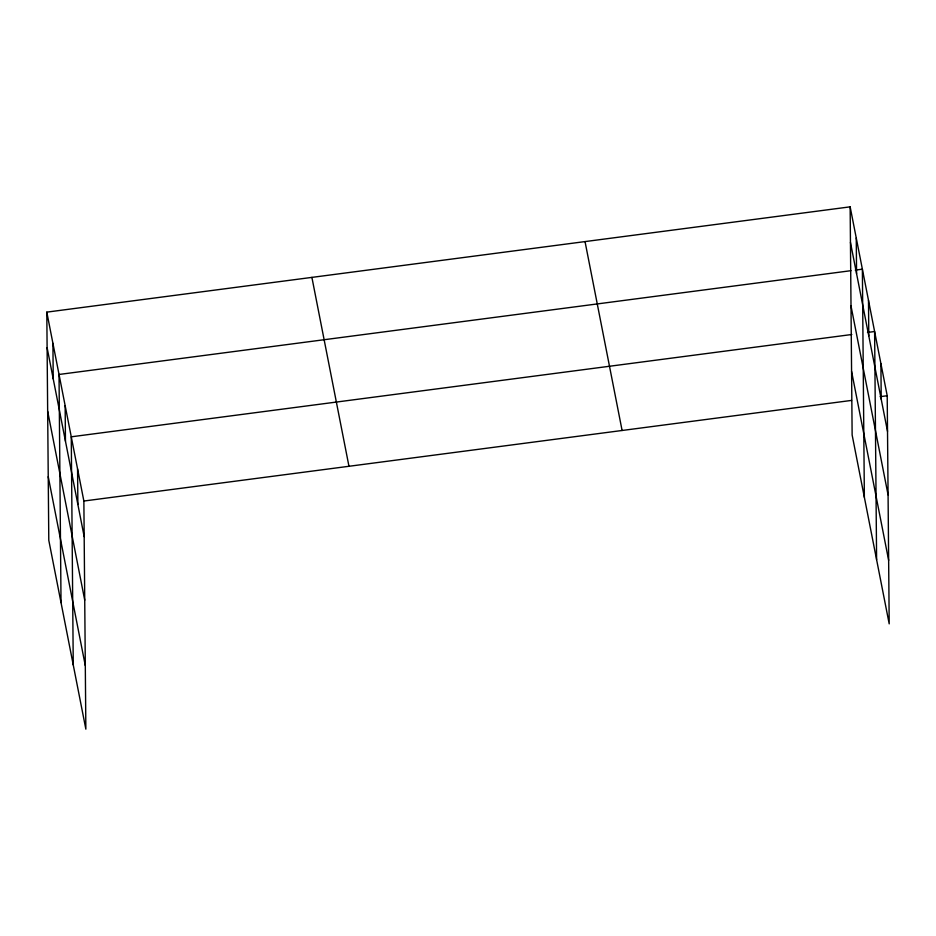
<?xml version="1.0" encoding="UTF-8"?>
<svg xmlns="http://www.w3.org/2000/svg" width="936" height="936" viewBox="0 0 936 936"><rect width="100%" height="100%" fill="white"/><g stroke="black" fill="none" stroke-linecap="round" stroke-linejoin="round"><path stroke-width="1.4" d="M46.8 312.133L83.866 501.029L85.855 729.156L48.789 540.259L46.8 312.133L850.145 206.844L887.211 395.741L889.2 623.867L852.134 434.971L850.145 206.844M850.976 270.679L59.026 374.47L61.027 602.597M855.247 270.118L862.372 269.182L864.361 497.308M851.807 334.503L71.265 436.808L73.254 664.934M867.485 332.455L874.61 331.519L876.599 559.646M83.866 501.029L851.573 400.409M880.086 396.677L887.211 395.741M850.45 242.436L887.515 431.344M851.011 305.978L888.077 494.875M851.584 371.428L888.65 560.336M585.035 241.593L622.101 430.49M311.899 277.384L348.964 466.292M47.116 347.724L84.181 536.632M47.666 411.267L84.731 600.163M48.239 476.716L85.305 665.625M880.905 363.636L881.221 399.227M868.491 300.351L868.807 335.942M856.253 238.013L856.569 273.604M77.571 468.924L77.875 504.516M65.146 405.639L65.462 441.23M52.919 343.301L53.223 378.893"/></g></svg>
